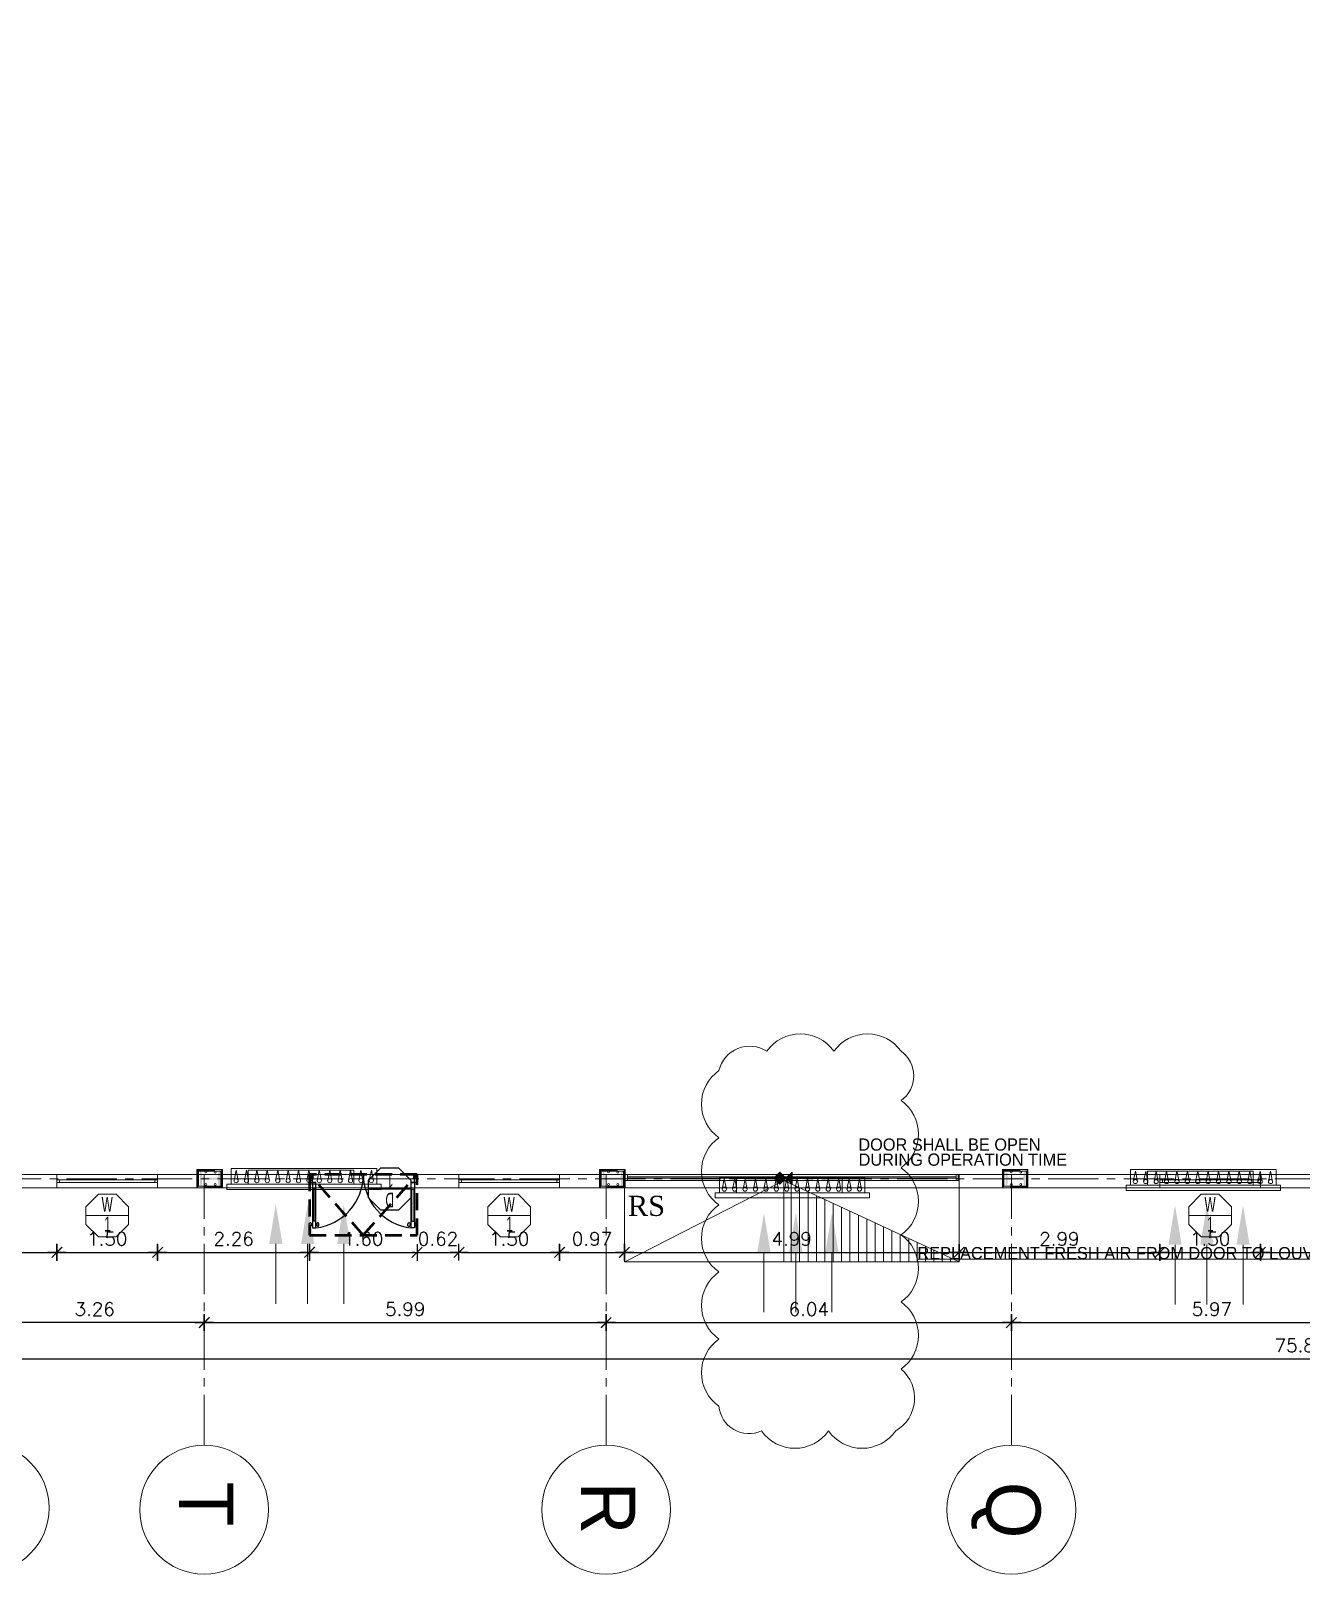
# Model space of a CAD drawing. Header units: inches. Extents: x -68096 to 69834, y -16833 to 17650.
# Drawn here: x 798.9 to 817.82, y 179.15 to 202.14 of the extents above; entities that cross this region are included whole.
import ezdxf
from ezdxf.enums import TextEntityAlignment as Align

# ---------------------------------------------------------------- set-up
doc = ezdxf.new("R2010")
doc.units = ezdxf.units.IN
doc.header["$MEASUREMENT"] = 0
for name, pattern in [('CENTER2', [1.125, 0.75, -0.125, 0.125, -0.125]), ('DASHED2', [0.375, 0.25, -0.125]), ('HIDDEN', [0.375, 0.25, -0.125])]:
    doc.linetypes.add(name, pattern=pattern)
for name, color, linetype in [('1-EX-DUCT', 8, 'Continuous'), ('A-TEXT', 3, 'Continuous'), ('AC3', 2, 'Continuous'), ('AXES', 251, 'CENTER2'), ('ELEV', 37, 'Continuous'), ('FIXTURES', 1, 'Continuous'), ('H-DETL-TEXT', 3, 'Continuous'), ('TEXT', 23, 'Continuous'), ('TILES', 1, 'Continuous'), ('wall plan', 40, 'Continuous'), ('WINC', 2, 'Continuous'), ('WINDOOR', 5, 'Continuous'), ('WINDOW', 30, 'Continuous')]:
    doc.layers.add(name, color=color, linetype=linetype)
for name, color, linetype, lineweight in [('A-BORDER', 7, 'Continuous', 50), ('A-FIX', 1, 'Continuous', 18), ('ELE 6', 14, 'Continuous', 15), ('FIRE EMERGENCY LIGHT', 211, 'Continuous', 30)]:
    doc.layers.add(name, color=color, linetype=linetype, lineweight=lineweight)
doc.styles.add('Browallia', font='')
doc.styles.add('ISCOP3', font='swissc.ttf')
doc.styles.add('MAHER_TIMES', font='times.ttf')
doc.styles.add('ROMANS', font='romans.shx')
doc.styles.get('Browallia').set_extended_font_data('BrowalliaUPC')
doc.dimstyles.new('100', dxfattribs={"dimtxt": 0.2, "dimasz": 0.035, "dimexe": 0, "dimexo": 0, "dimgap": 0.1, "dimtad": 1, "dimzin": 0, "dimdsep": 46, "dimtxsty": 'ROMANS', "dimblk": 'J2', "dimblk1": 'J2', "dimblk2": 'J2', "dimsah": 1, "dimcen": 0, "dimse1": 1, "dimse2": 1, "dimclrd": 1, "dimclre": 1, "dimclrt": 6, "dimadec": 0, "dimazin": 0, "dimtfac": 0.9, "dimtix": 1, "dimtmove": 2, "dimatfit": 3, "dimldrblk": 'J2', "dimfxl": 1, "dimtolj": 1, "dimtzin": 0, "dimarcsym": 0})

# ---------------------------------------------------------------- blocks, each defined once
blk = doc.blocks.new('FGFGFGGFH')
at = {"layer": 'ELEV', "lineweight": 5, "ltscale": 10}
blk.add_hatch(color=256, dxfattribs=at).paths.add_polyline_path([(240487.056, 378767.641), (240487.056, 378767.596, -0.414214), (240487.036, 378767.576), (240486.836, 378767.576, -0.414214), (240486.816, 378767.596), (240486.816, 378767.641, 0.414214), (240486.796, 378767.661), (240486.786, 378767.661), (240486.786, 378767.461), (240486.796, 378767.461, 0.414214), (240486.816, 378767.481), (240486.816, 378767.526, -0.414214), (240486.836, 378767.546), (240487.036, 378767.546, -0.414214), (240487.056, 378767.526), (240487.056, 378767.481, 0.414214), (240487.076, 378767.461), (240487.086, 378767.461), (240487.086, 378767.661), (240487.076, 378767.661, 0.414214)])
at = {"lineweight": 5}
for p, q in [((240486.752, 378767.701), (240487.132, 378767.701)), ((240486.752, 378767.429), (240486.752, 378767.701)), ((240486.775, 378767.677), (240487.109, 378767.677)), ((240486.775, 378767.452), (240486.775, 378767.677)), ((240487.109, 378767.677), (240487.109, 378767.452)), ((240487.132, 378767.701), (240487.132, 378767.429)), ((240487.109, 378767.452), (240486.775, 378767.452)), ((240487.132, 378767.429), (240486.752, 378767.429))]:
    blk.add_line(p, q, dxfattribs=at)
at = {"linetype": 'HIDDEN', "lineweight": 5}
for p, q in [((240486.76, 378767.693), (240487.124, 378767.693)), ((240486.76, 378767.436), (240486.76, 378767.693)), ((240486.767, 378767.685), (240487.117, 378767.685)), ((240486.767, 378767.444), (240486.767, 378767.685)), ((240487.117, 378767.685), (240487.117, 378767.444)), ((240487.124, 378767.693), (240487.124, 378767.436)), ((240487.124, 378767.436), (240486.76, 378767.436)), ((240487.117, 378767.444), (240486.767, 378767.444))]:
    blk.add_line(p, q, dxfattribs=at)
at = {"lineweight": 5}
for centre in [(240486.86, 378767.651), (240486.999, 378767.651), (240486.86, 378767.465), (240487, 378767.463)]:
    blk.add_circle(centre, 0.0141, dxfattribs=at)
blk = doc.blocks.new('J2')
for p, q in [((-4, 0), (0, 0)), ((-2.19, -2.19), (2.15, 2.15)), ((0, 3.53), (0, -3.59)), ((0, 0), (3.82, 0))]:
    blk.add_line(p, q)
blk = doc.blocks.new('*D187')
at = {"color": 251, "lineweight": -2, "transparency": 16777216}
blk.add_line((801.517, 182.896), (807.435, 182.896), dxfattribs=at)
at = {"layer": 'Defpoints', "color": 0, "transparency": 16777216}
for p in [(801.482, 182.896), (807.47, 182.896), (807.47, 182.896)]:
    blk.add_point(p, dxfattribs=at)
at = {"color": 251, "lineweight": -2, "transparency": 16777216, "xscale": 0.035, "yscale": 0.035, "zscale": 0.035, "rotation": 180}
blk.add_blockref('J2', (801.482, 182.896), dxfattribs=at)
at = {"color": 251, "lineweight": -2, "transparency": 16777216, "xscale": 0.035, "yscale": 0.035, "zscale": 0.035}
blk.add_blockref('J2', (807.47, 182.896), dxfattribs=at)
at = {"color": 251, "lineweight": 0, "transparency": 16777216, "insert": (804.476, 183.096), "char_height": 0.2, "attachment_point": 5, "style": 'ROMANS'}
blk.add_mtext('\\A1;5.99', dxfattribs=at)
blk = doc.blocks.new('*D188')
at = {"color": 251, "lineweight": -2, "transparency": 16777216}
blk.add_line((807.505, 182.896), (813.472, 182.896), dxfattribs=at)
at = {"layer": 'Defpoints', "color": 0, "transparency": 16777216}
for p in [(807.47, 182.896), (813.507, 182.896), (813.507, 182.437)]:
    blk.add_point(p, dxfattribs=at)
at = {"color": 251, "lineweight": -2, "transparency": 16777216, "xscale": 0.035, "yscale": 0.035, "zscale": 0.035, "rotation": 180}
blk.add_blockref('J2', (807.47, 182.896), dxfattribs=at)
at = {"color": 251, "lineweight": -2, "transparency": 16777216, "xscale": 0.035, "yscale": 0.035, "zscale": 0.035}
blk.add_blockref('J2', (813.507, 182.896), dxfattribs=at)
at = {"color": 251, "lineweight": 0, "transparency": 16777216, "insert": (810.489, 183.096), "char_height": 0.2, "attachment_point": 5, "style": 'ROMANS'}
blk.add_mtext('\\A1;6.04', dxfattribs=at)
blk = doc.blocks.new('*D189')
at = {"color": 251, "lineweight": -2, "transparency": 16777216}
blk.add_line((813.542, 182.896), (819.446, 182.896), dxfattribs=at)
at = {"layer": 'Defpoints', "color": 0, "transparency": 16777216}
for p in [(819.481, 182.896), (813.507, 182.437), (819.481, 182.271)]:
    blk.add_point(p, dxfattribs=at)
at = {"color": 251, "lineweight": -2, "transparency": 16777216, "xscale": 0.035, "yscale": 0.035, "zscale": 0.035, "rotation": 180}
blk.add_blockref('J2', (813.507, 182.896), dxfattribs=at)
at = {"color": 251, "lineweight": -2, "transparency": 16777216, "xscale": 0.035, "yscale": 0.035, "zscale": 0.035}
blk.add_blockref('J2', (819.481, 182.896), dxfattribs=at)
at = {"color": 251, "lineweight": 0, "transparency": 16777216, "insert": (816.494, 183.096), "char_height": 0.2, "attachment_point": 5, "style": 'ROMANS'}
blk.add_mtext('\\A1;5.97', dxfattribs=at)
blk = doc.blocks.new('door front')
at = {"linetype": 'DASHED2'}
for q in [(0, 0), (1.602, 0)]:
    blk.add_line((0.801, 0.905), q, dxfattribs=at)
blk.add_lwpolyline([(0, 0), (1.602, 0), (1.602, 0.905), (0, 0.905)], close=True, dxfattribs=at)
at = {"layer": 'WINC'}
blk.add_line((0.724, 0.216), (0.091, 0.216), dxfattribs=at)
blk.add_lwpolyline([(0.091, 0.085), (0.091, 0.348), (0.276, 0.533), (0.539, 0.533), (0.724, 0.348), (0.724, 0.085), (0.539, -0.1), (0.276, -0.1)], close=True, dxfattribs=at)
at = {"layer": 'WINDOOR'}
for p, q in [((-0.007, 0.765), (-0.007, 0.732)), ((0.024, 0.752), (0.04, 0.752)), ((0.024, 0.737), (0.04, 0.737)), ((0.04, 0.695), (0.04, 0.795)), ((0.09, 0.695), (0.04, 0.695)), ((0.09, 0.795), (0.09, 0.12)), ((0.106, 0.752), (0.09, 0.752)), ((0.106, 0.737), (0.09, 0.737)), ((1.494, 0.752), (1.51, 0.752)), ((1.494, 0.737), (1.51, 0.737)), ((1.51, 0.695), (1.56, 0.695)), ((1.56, 0.695), (1.56, 0.795)), ((1.576, 0.752), (1.56, 0.752)), ((1.576, 0.737), (1.56, 0.737)), ((0.09, 0.22), (0.04, 0.22)), ((1.51, 0.22), (1.56, 0.22))]:
    blk.add_line(p, q, dxfattribs=at)
at = {"layer": 'WINDOOR', "color": 1}
for p, q in [((1.51, 0.795), (1.51, 0.12)), ((0, 0), (0, 0.12)), ((0, 0.12), (0.09, 0.12)), ((0.05, 0), (0, 0)), ((1.6, 0.12), (1.51, 0.12)), ((1.55, 0), (1.6, 0))]:
    blk.add_line(p, q, dxfattribs=at)
at = {"layer": 'WINDOOR'}
for points in [[(0.024, 0.727), (0.024, 0.762)], [(0.05, 0.22), (0.05, 0.695)], [(0.08, 0.695), (0.08, 0.22)], [(0.106, 0.727), (0.106, 0.762)], [(0.137, 0.765), (0.137, 0.736)], [(1.463, 0.765), (1.463, 0.736)], [(1.494, 0.727), (1.494, 0.762)], [(1.52, 0.695), (1.52, 0.22)], [(1.55, 0.22), (1.55, 0.695)], [(1.576, 0.727), (1.576, 0.762)], [(1.607, 0.765), (1.607, 0.732)]]:
    blk.add_lwpolyline(points, dxfattribs=at)
for points in [[(0.04, 0.12), (0.04, 0.795), (0.09, 0.795), (0.09, 0.12)], [(1.56, 0.12), (1.56, 0.795), (1.51, 0.795), (1.51, 0.12)], [(0, 0), (0, 0.12), (0.04, 0.12), (0.04, 0.07), (0.05, 0.07), (0.05, 0)], [(1.6, 0), (1.6, 0.12), (1.56, 0.12), (1.56, 0.07), (1.55, 0.07), (1.55, 0)]]:
    blk.add_lwpolyline(points, close=True, dxfattribs=at)
for centre, radius, start, end in [((0.008, 0.752), 0.0197, 31.4112, 136.5903), ((0.011, 0.741), 0.0199, 208.8113, 313.389), ((0, 0), 0.8, 0, 83.5406), ((0.122, 0.752), 0.0197, 43.4097, 148.5888), ((0.119, 0.74), 0.0184, 224.2297, 347.8432), ((1.6, 0), 0.8, 96.4594, 180), ((1.478, 0.752), 0.0197, 31.4112, 136.5903), ((1.481, 0.74), 0.0184, 192.1568, 315.7703), ((1.592, 0.752), 0.0197, 43.4097, 148.5888), ((1.589, 0.741), 0.0199, 226.611, 331.1887)]:
    blk.add_arc(centre, radius, start, end, dxfattribs=at)
at = {"layer": 'TEXT', "style": 'ISCOP3', "width": 0.7}
for s, p in [('D', (0.408, 0.382)), ('1', (0.403, 0.088))]:
    blk.add_text(s, height=0.22, dxfattribs=at).set_placement(p, align=Align.MIDDLE)
blk = doc.blocks.new('*D162')
at = {"color": 251, "lineweight": -2, "transparency": 16777216}
blk.add_line((797.543, 183.942), (799.253, 183.942), dxfattribs=at)
at = {"layer": 'Defpoints', "color": 0, "transparency": 16777216}
for p in [(797.508, 184.902), (799.288, 184.902), (799.288, 183.942)]:
    blk.add_point(p, dxfattribs=at)
at = {"color": 251, "lineweight": -2, "transparency": 16777216, "xscale": 0.035, "yscale": 0.035, "zscale": 0.035, "rotation": 180}
blk.add_blockref('J2', (797.508, 183.942), dxfattribs=at)
at = {"color": 251, "lineweight": -2, "transparency": 16777216, "xscale": 0.035, "yscale": 0.035, "zscale": 0.035}
blk.add_blockref('J2', (799.288, 183.942), dxfattribs=at)
at = {"color": 251, "lineweight": 0, "transparency": 16777216, "insert": (798.398, 184.142), "char_height": 0.2, "attachment_point": 5, "style": 'ROMANS'}
blk.add_mtext('\\A1;1.78', dxfattribs=at)
blk = doc.blocks.new('*D163')
at = {"color": 251, "lineweight": -2, "transparency": 16777216}
blk.add_line((799.323, 183.942), (800.753, 183.942), dxfattribs=at)
at = {"layer": 'Defpoints', "color": 0, "transparency": 16777216}
for p in [(799.288, 184.902), (800.788, 184.982), (800.788, 183.942)]:
    blk.add_point(p, dxfattribs=at)
at = {"color": 251, "lineweight": -2, "transparency": 16777216, "xscale": 0.035, "yscale": 0.035, "zscale": 0.035, "rotation": 180}
blk.add_blockref('J2', (799.288, 183.942), dxfattribs=at)
at = {"color": 251, "lineweight": -2, "transparency": 16777216, "xscale": 0.035, "yscale": 0.035, "zscale": 0.035}
blk.add_blockref('J2', (800.788, 183.942), dxfattribs=at)
at = {"color": 251, "lineweight": 0, "transparency": 16777216, "insert": (800.038, 184.142), "char_height": 0.2, "attachment_point": 5, "style": 'ROMANS'}
blk.add_mtext('\\A1;1.50', dxfattribs=at)
blk = doc.blocks.new('*D164')
at = {"color": 251, "lineweight": -2, "transparency": 16777216}
blk.add_line((800.823, 183.942), (803.016, 183.942), dxfattribs=at)
at = {"layer": 'Defpoints', "color": 0, "transparency": 16777216}
for p in [(800.788, 184.982), (803.051, 184.376), (803.051, 183.942)]:
    blk.add_point(p, dxfattribs=at)
at = {"color": 251, "lineweight": -2, "transparency": 16777216, "xscale": 0.035, "yscale": 0.035, "zscale": 0.035, "rotation": 180}
blk.add_blockref('J2', (800.788, 183.942), dxfattribs=at)
at = {"color": 251, "lineweight": -2, "transparency": 16777216, "xscale": 0.035, "yscale": 0.035, "zscale": 0.035}
blk.add_blockref('J2', (803.051, 183.942), dxfattribs=at)
at = {"color": 251, "lineweight": 0, "transparency": 16777216, "insert": (801.92, 184.142), "char_height": 0.2, "attachment_point": 5, "style": 'ROMANS'}
blk.add_mtext('\\A1;2.26', dxfattribs=at)
blk = doc.blocks.new('*D165')
at = {"color": 251, "lineweight": -2, "transparency": 16777216}
blk.add_line((803.086, 183.942), (804.618, 183.942), dxfattribs=at)
at = {"layer": 'Defpoints', "color": 0, "transparency": 16777216}
for p in [(803.051, 184.376), (804.653, 184.197), (804.653, 183.942)]:
    blk.add_point(p, dxfattribs=at)
at = {"color": 251, "lineweight": -2, "transparency": 16777216, "xscale": 0.035, "yscale": 0.035, "zscale": 0.035, "rotation": 180}
blk.add_blockref('J2', (803.051, 183.942), dxfattribs=at)
at = {"color": 251, "lineweight": -2, "transparency": 16777216, "xscale": 0.035, "yscale": 0.035, "zscale": 0.035}
blk.add_blockref('J2', (804.653, 183.942), dxfattribs=at)
at = {"color": 251, "lineweight": 0, "transparency": 16777216, "insert": (803.852, 184.142), "char_height": 0.2, "attachment_point": 5, "style": 'ROMANS'}
blk.add_mtext('\\A1;1.60', dxfattribs=at)
blk = doc.blocks.new('*D166')
at = {"color": 251, "lineweight": -2, "transparency": 16777216}
for p, q in [((804.618, 183.942), (804.583, 183.942)), ((804.653, 183.942), (805.276, 183.942)), ((805.311, 183.942), (805.346, 183.942))]:
    blk.add_line(p, q, dxfattribs=at)
at = {"layer": 'Defpoints', "color": 0, "transparency": 16777216}
for p in [(805.276, 184.902), (804.653, 184.197), (805.276, 183.942)]:
    blk.add_point(p, dxfattribs=at)
at = {"color": 251, "lineweight": -2, "transparency": 16777216, "xscale": 0.035, "yscale": 0.035, "zscale": 0.035}
blk.add_blockref('J2', (804.653, 183.942), dxfattribs=at)
at = {"color": 251, "lineweight": -2, "transparency": 16777216, "xscale": 0.035, "yscale": 0.035, "zscale": 0.035, "rotation": 180}
blk.add_blockref('J2', (805.276, 183.942), dxfattribs=at)
at = {"color": 251, "lineweight": 0, "transparency": 16777216, "insert": (804.965, 184.142), "char_height": 0.2, "attachment_point": 5, "style": 'ROMANS'}
blk.add_mtext('\\A1;0.62', dxfattribs=at)
blk = doc.blocks.new('*D167')
at = {"color": 251, "lineweight": -2, "transparency": 16777216}
blk.add_line((805.311, 183.942), (806.741, 183.942), dxfattribs=at)
at = {"layer": 'Defpoints', "color": 0, "transparency": 16777216}
for p in [(805.276, 184.902), (806.776, 184.902), (806.776, 183.942)]:
    blk.add_point(p, dxfattribs=at)
at = {"color": 251, "lineweight": -2, "transparency": 16777216, "xscale": 0.035, "yscale": 0.035, "zscale": 0.035, "rotation": 180}
blk.add_blockref('J2', (805.276, 183.942), dxfattribs=at)
at = {"color": 251, "lineweight": -2, "transparency": 16777216, "xscale": 0.035, "yscale": 0.035, "zscale": 0.035}
blk.add_blockref('J2', (806.776, 183.942), dxfattribs=at)
at = {"color": 251, "lineweight": 0, "transparency": 16777216, "insert": (806.026, 184.142), "char_height": 0.2, "attachment_point": 5, "style": 'ROMANS'}
blk.add_mtext('\\A1;1.50', dxfattribs=at)
blk = doc.blocks.new('*D168')
at = {"color": 251, "lineweight": -2, "transparency": 16777216}
blk.add_line((806.811, 183.942), (807.707, 183.942), dxfattribs=at)
at = {"layer": 'Defpoints', "color": 0, "transparency": 16777216}
for p in [(806.776, 184.902), (807.742, 184.156), (807.742, 183.942)]:
    blk.add_point(p, dxfattribs=at)
at = {"color": 251, "lineweight": -2, "transparency": 16777216, "xscale": 0.035, "yscale": 0.035, "zscale": 0.035, "rotation": 180}
blk.add_blockref('J2', (806.776, 183.942), dxfattribs=at)
at = {"color": 251, "lineweight": -2, "transparency": 16777216, "xscale": 0.035, "yscale": 0.035, "zscale": 0.035}
blk.add_blockref('J2', (807.742, 183.942), dxfattribs=at)
at = {"color": 251, "lineweight": 0, "transparency": 16777216, "insert": (807.259, 184.142), "char_height": 0.2, "attachment_point": 5, "style": 'ROMANS'}
blk.add_mtext('\\A1;0.97', dxfattribs=at)
blk = doc.blocks.new('*D169')
at = {"color": 251, "lineweight": -2, "transparency": 16777216}
blk.add_line((807.777, 183.942), (812.692, 183.942), dxfattribs=at)
at = {"layer": 'Defpoints', "color": 0, "transparency": 16777216}
for p in [(812.727, 184.379), (807.742, 184.156), (812.727, 183.942)]:
    blk.add_point(p, dxfattribs=at)
at = {"color": 251, "lineweight": -2, "transparency": 16777216, "xscale": 0.035, "yscale": 0.035, "zscale": 0.035, "rotation": 180}
blk.add_blockref('J2', (807.742, 183.942), dxfattribs=at)
at = {"color": 251, "lineweight": -2, "transparency": 16777216, "xscale": 0.035, "yscale": 0.035, "zscale": 0.035}
blk.add_blockref('J2', (812.727, 183.942), dxfattribs=at)
at = {"color": 251, "lineweight": 0, "transparency": 16777216, "insert": (810.234, 184.142), "char_height": 0.2, "attachment_point": 5, "style": 'ROMANS'}
blk.add_mtext('\\A1;4.99', dxfattribs=at)
blk = doc.blocks.new('*D170')
at = {"color": 251, "lineweight": -2, "transparency": 16777216}
blk.add_line((812.762, 183.942), (815.683, 183.942), dxfattribs=at)
at = {"layer": 'Defpoints', "color": 0, "transparency": 16777216}
for p in [(815.718, 184.902), (812.727, 184.379), (815.718, 183.942)]:
    blk.add_point(p, dxfattribs=at)
at = {"color": 251, "lineweight": -2, "transparency": 16777216, "xscale": 0.035, "yscale": 0.035, "zscale": 0.035, "rotation": 180}
blk.add_blockref('J2', (812.727, 183.942), dxfattribs=at)
at = {"color": 251, "lineweight": -2, "transparency": 16777216, "xscale": 0.035, "yscale": 0.035, "zscale": 0.035}
blk.add_blockref('J2', (815.718, 183.942), dxfattribs=at)
at = {"color": 251, "lineweight": 0, "transparency": 16777216, "insert": (814.222, 184.142), "char_height": 0.2, "attachment_point": 5, "style": 'ROMANS'}
blk.add_mtext('\\A1;2.99', dxfattribs=at)
blk = doc.blocks.new('*D171')
at = {"color": 251, "lineweight": -2, "transparency": 16777216}
blk.add_line((815.753, 183.942), (817.183, 183.942), dxfattribs=at)
at = {"layer": 'Defpoints', "color": 0, "transparency": 16777216}
for p in [(815.718, 184.902), (817.218, 184.982), (817.218, 183.942)]:
    blk.add_point(p, dxfattribs=at)
at = {"color": 251, "lineweight": -2, "transparency": 16777216, "xscale": 0.035, "yscale": 0.035, "zscale": 0.035, "rotation": 180}
blk.add_blockref('J2', (815.718, 183.942), dxfattribs=at)
at = {"color": 251, "lineweight": -2, "transparency": 16777216, "xscale": 0.035, "yscale": 0.035, "zscale": 0.035}
blk.add_blockref('J2', (817.218, 183.942), dxfattribs=at)
at = {"color": 251, "lineweight": 0, "transparency": 16777216, "insert": (816.468, 184.142), "char_height": 0.2, "attachment_point": 5, "style": 'ROMANS'}
blk.add_mtext('\\A1;1.50', dxfattribs=at)
blk = doc.blocks.new('*D172')
at = {"color": 251, "lineweight": -2, "transparency": 16777216}
blk.add_line((817.253, 183.942), (821.677, 183.942), dxfattribs=at)
at = {"layer": 'Defpoints', "color": 0, "transparency": 16777216}
for p in [(817.218, 184.982), (821.712, 184.902), (821.712, 183.942)]:
    blk.add_point(p, dxfattribs=at)
at = {"color": 251, "lineweight": -2, "transparency": 16777216, "xscale": 0.035, "yscale": 0.035, "zscale": 0.035, "rotation": 180}
blk.add_blockref('J2', (817.218, 183.942), dxfattribs=at)
at = {"color": 251, "lineweight": -2, "transparency": 16777216, "xscale": 0.035, "yscale": 0.035, "zscale": 0.035}
blk.add_blockref('J2', (821.712, 183.942), dxfattribs=at)
at = {"color": 251, "lineweight": 0, "transparency": 16777216, "insert": (819.465, 184.142), "char_height": 0.2, "attachment_point": 5, "style": 'ROMANS'}
blk.add_mtext('\\A1;4.49', dxfattribs=at)
blk = doc.blocks.new('*D202')
at = {"color": 251, "lineweight": -2, "transparency": 16777216}
blk.add_line((801.447, 182.896), (798.256, 182.896), dxfattribs=at)
at = {"layer": 'Defpoints', "color": 0, "transparency": 16777216}
for p in [(798.221, 182.896), (798.221, 182.896), (801.482, 182.896)]:
    blk.add_point(p, dxfattribs=at)
at = {"color": 251, "lineweight": -2, "transparency": 16777216, "xscale": 0.035, "yscale": 0.035, "zscale": 0.035, "rotation": 180}
blk.add_blockref('J2', (798.221, 182.896), dxfattribs=at)
at = {"color": 251, "lineweight": -2, "transparency": 16777216, "xscale": 0.035, "yscale": 0.035, "zscale": 0.035}
blk.add_blockref('J2', (801.482, 182.896), dxfattribs=at)
at = {"color": 251, "lineweight": 0, "transparency": 16777216, "insert": (799.851, 183.096), "char_height": 0.2, "attachment_point": 5, "style": 'ROMANS'}
blk.add_mtext('\\A1;3.26', dxfattribs=at)
blk = doc.blocks.new('*D210')
at = {"color": 251, "lineweight": -2, "transparency": 16777216}
blk.add_line((779.908, 182.354), (855.718, 182.354), dxfattribs=at)
at = {"layer": 'Defpoints', "color": 0, "transparency": 16777216}
for p in [(855.753, 182.354), (779.873, 179.323), (855.753, 179.323)]:
    blk.add_point(p, dxfattribs=at)
at = {"color": 251, "lineweight": -2, "transparency": 16777216, "xscale": 0.035, "yscale": 0.035, "zscale": 0.035, "rotation": 180}
blk.add_blockref('J2', (779.873, 182.354), dxfattribs=at)
at = {"color": 251, "lineweight": -2, "transparency": 16777216, "xscale": 0.035, "yscale": 0.035, "zscale": 0.035}
blk.add_blockref('J2', (855.753, 182.354), dxfattribs=at)
at = {"color": 251, "lineweight": 0, "transparency": 16777216, "insert": (817.813, 182.554), "char_height": 0.2, "attachment_point": 5, "style": 'ROMANS'}
blk.add_mtext('\\A1;75.88', dxfattribs=at)
blk = doc.blocks.new('F.A.L.')
at = {"layer": 'AC3', "color": 1, "linetype": 'Continuous', "lineweight": 0}
for p, q in [((-733, 411), (-1441, 411)), ((-733, 34), (-1441, 34)), ((-733, -394), (-1441, -394))]:
    blk.add_line(p, q, dxfattribs=at)
for points in [[(-733, 490), (-733, 333), (-263, 411)], [(-733, 112), (-733, -45), (-263, 34)], [(-733, -316), (-733, -472), (-263, -394)]]:
    blk.add_solid(points, dxfattribs=at)
at = {"layer": 'ELE 6', "lineweight": 0}
blk.add_lwpolyline([(-26, -513), (-26, 737), (141, 737), (141, -513), (-26, -513)], dxfattribs=at)
at = {"layer": 'H-DETL-TEXT', "color": 12, "lineweight": 0}
blk.add_lwpolyline([(-88, -837), (-26, -837), (-26, 991), (-88, 991)], close=True, dxfattribs=at)
for points in [[(-26, -785), (159, -785), (159, 939), (-26, 939)], [(16, 906), (139, 881), (16, 856)], [(16, 783), (139, 758), (16, 733)], [(16, 659), (139, 635), (16, 610)], [(16, 536), (139, 512), (16, 487)], [(16, 413), (139, 388), (16, 364)], [(16, 290), (139, 265), (16, 241)], [(16, 167), (139, 142), (16, 118)], [(16, 44), (139, 19), (16, -6)], [(16, -79), (139, -104), (16, -129)], [(16, -203), (139, -227), (16, -252)], [(16, -326), (139, -350), (16, -375)], [(16, -449), (139, -474), (16, -498)], [(16, -572), (139, -597), (16, -621)], [(16, -695), (139, -720), (16, -744)]]:
    blk.add_lwpolyline(points, dxfattribs=at)
for centre in [(16, 881), (16, 758), (16, 635), (16, 512), (16, 388), (16, 265), (16, 142), (16, 19), (16, -104), (16, -227), (16, -350), (16, -474), (16, -597), (16, -720)]:
    blk.add_circle(centre, 24.6, dxfattribs=at)

msp = doc.modelspace()

# ---------------------------------------------------------------- hatches: boundary and pattern name
at = {"layer": 'FIRE EMERGENCY LIGHT', "lineweight": 0, "true_color": 0x636466}
for points in [[(810.05816, 184.9572), (810.14874, 185.04778), (810.05816, 185.13836), (809.96757, 185.04778)], [(810.23932, 184.9572), (810.23932, 185.13836), (810.14874, 185.04778)]]:
    msp.add_hatch(color=251, dxfattribs=at).paths.add_polyline_path(points)
at = {"layer": 'TILES', "lineweight": 0, "ltscale": 10, "true_color": 0x636466}
h = msp.add_hatch(dxfattribs=at)
h.set_pattern_fill('ANSI31', color=251, angle=225, style=0)
h.set_pattern_definition([(270, (812.72691, 185.01211), (0.125, 6e-12), [])])
h.paths.add_polyline_path([(810.11763, 183.8005), (812.72691, 183.8005), (812.72691, 183.80079), (810.11763, 185.01211)])

# ---------------------------------------------------------------- linework, layer by layer
at = {"color": 1, "lineweight": 0}
msp.add_line((812.10777, 183.83949), (819.78627, 183.83949), dxfattribs=at)
at = {"color": 251, "lineweight": 0, "true_color": 0x636466}
for points in [[(803.14324, 184.90211), (779.87345, 184.90211), (779.87345, 248.25987), (817.57963, 248.25987)], [(803.10324, 185.10211), (798.41129, 185.10211)], [(826.05507, 185.10211), (804.60324, 185.10211)], [(826.09507, 184.90211), (804.56324, 184.90211)]]:
    msp.add_lwpolyline(points, dxfattribs=at)
for points in [[(779.87345, 248.25987), (855.7532, 248.25987), (855.7532, 184.90211), (779.87345, 184.90211)], [(780.07345, 248.05987), (855.5532, 248.05987), (855.5532, 185.10211), (780.07345, 185.10211)]]:
    msp.add_lwpolyline(points, close=True, dxfattribs=at)
at = {"lineweight": 0}
msp.add_lwpolyline([(855.5532, 185.10211), (780.07345, 185.10211), (780.07345, 248.05987), (855.5532, 248.05987)], close=True, dxfattribs=at)
at = {"color": 4, "lineweight": 0}
msp.add_lwpolyline([(811.86292, 186.93696, 0.52056705), (810.86292, 186.93696, 0.52056705), (809.86292, 186.93696, 0.52056705), (809.15002, 186.64986, 0.52056705), (809.15002, 185.64986, 0.52056705), (809.15002, 184.64986, 0.52056705), (809.15002, 183.64986, 0.52056705), (809.15002, 182.64986, 0.52056705), (809.15002, 181.64986, 0.52056705), (809.78309, 181.28292, 0.52056705), (810.78309, 181.28292, 0.52056705), (811.78309, 181.28292, 0.52056705), (811.86292, 182.20309, 0.52056705), (811.86292, 183.20309, 0.52056705), (811.86292, 184.20309, 0.52056705), (811.86292, 185.20309, 0.52056705), (811.86292, 186.20309, 0.52056705)], format="xyb", close=True, dxfattribs=at)
at = {"layer": 'A-FIX', "color": 251, "lineweight": 0, "true_color": 0x636466}
for p, q in [((807.74178, 185.10211), (807.74178, 185.01211)), ((807.78678, 185.10211), (807.74178, 185.10211)), ((807.78678, 185.10211), (807.78678, 185.01211)), ((808.02821, 185.10211), (812.71644, 185.10211)), ((812.68191, 185.10211), (812.68191, 185.01211)), ((812.68191, 185.10211), (812.72691, 185.10211)), ((812.72691, 185.10211), (812.72691, 185.01211)), ((807.78678, 185.01211), (807.74178, 185.01211)), ((812.68191, 185.06645), (807.78678, 185.06645)), ((812.68191, 185.04778), (807.78678, 185.04778)), ((812.72691, 185.01211), (807.78678, 185.01211))]:
    msp.add_line(p, q, dxfattribs=at)
at = {"layer": 'AXES', "color": 251, "lineweight": 0, "true_color": 0x636466}
for p, q in [((801.48172, 181.06806), (801.48172, 185.10211)), ((807.47026, 181.06806), (807.47026, 185.10211)), ((813.50701, 181.06806), (813.50701, 185.10211)), ((826.05507, 185.03723), (772.92187, 185.03723))]:
    msp.add_line(p, q, dxfattribs=at)
at = {"layer": 'AXES', "color": 251, "lineweight": 0, "ltscale": 25, "true_color": 0x636466}
for centre in [(798.21202, 180.13339), (801.48172, 180.10806), (807.47026, 180.10806), (813.50701, 180.10806)]:
    msp.add_circle(centre, 0.96, dxfattribs=at)
at = {"layer": 'FIRE EMERGENCY LIGHT', "color": 251, "lineweight": 0, "true_color": 0x636466}
msp.add_lwpolyline([(810.05816, 184.9572), (810.14874, 185.04778), (810.05816, 185.13836), (809.96757, 185.04778)], close=True, dxfattribs=at)
msp.add_lwpolyline([(810.23932, 184.9572), (810.23932, 185.13836), (810.14874, 185.04778), (810.23932, 184.9572)], dxfattribs=at)
at = {"layer": 'FIXTURES', "color": 251, "lineweight": 0, "true_color": 0x636466}
for p, q in [((807.74178, 184.95727), (807.74178, 183.8005)), ((807.74625, 183.8005), (810.1173, 185.01227)), ((810.1173, 185.01227), (812.72754, 183.8005)), ((812.72691, 184.95727), (812.72691, 183.8005)), ((812.72754, 183.8005), (807.74178, 183.8005)), ((807.74625, 183.8005), (812.67534, 183.8005))]:
    msp.add_line(p, q, dxfattribs=at)
at = {"layer": 'TILES', "color": 251, "lineweight": 0, "ltscale": 10, "true_color": 0x636466}
msp.add_line((810.11763, 185.01211), (810.11763, 183.8005), dxfattribs=at)
msp.add_lwpolyline([(812.71191, 185.01211), (812.71191, 185.10211)], dxfattribs=at)
at = {"layer": 'wall plan', "color": 251, "lineweight": 0, "true_color": 0x636466}
for p, q in [((799.28758, 185.10211), (799.28758, 184.90211)), ((800.78758, 185.10211), (800.78758, 184.90211)), ((805.27611, 185.10211), (805.27611, 184.90211)), ((806.77611, 185.10211), (806.77611, 184.90211)), ((807.74178, 184.95727), (807.74178, 185.10211)), ((812.72691, 184.95727), (812.72691, 185.10211)), ((815.71755, 185.10211), (815.71755, 184.90211)), ((817.21755, 185.10211), (817.21755, 184.90211))]:
    msp.add_line(p, q, dxfattribs=at)
at = {"layer": 'WINC', "color": 251, "lineweight": 0, "true_color": 0x636466}
for p, q in [((799.7208, 184.4903), (800.3544, 184.4903)), ((805.70933, 184.4903), (806.34293, 184.4903)), ((816.15077, 184.4903), (816.78437, 184.4903))]:
    msp.add_line(p, q, dxfattribs=at)
for points in [[(800.3544, 184.35907), (800.3544, 184.62152), (800.16882, 184.8071), (799.90637, 184.8071), (799.7208, 184.62152), (799.7208, 184.35907), (799.90637, 184.1735), (800.16882, 184.1735)], [(806.34293, 184.35907), (806.34293, 184.62152), (806.15735, 184.8071), (805.89491, 184.8071), (805.70933, 184.62152), (805.70933, 184.35907), (805.89491, 184.1735), (806.15735, 184.1735)], [(816.78437, 184.35907), (816.78437, 184.62152), (816.59879, 184.8071), (816.33635, 184.8071), (816.15077, 184.62152), (816.15077, 184.35907), (816.33635, 184.1735), (816.59879, 184.1735)]]:
    msp.add_lwpolyline(points, close=True, dxfattribs=at)
at = {"layer": 'WINDOW', "color": 251, "linetype": 'Continuous', "lineweight": 0, "ltscale": 0.05, "true_color": 0x636466}
for p, q in [((800.78758, 185.10211), (799.28758, 185.10211)), ((806.77611, 185.10211), (805.27611, 185.10211)), ((817.21755, 185.10211), (815.71755, 185.10211)), ((799.28758, 184.90211), (800.78758, 184.90211)), ((800.74758, 185.02211), (799.32758, 185.02211)), ((799.32758, 184.98211), (800.74758, 184.98211)), ((805.27611, 184.90211), (806.77611, 184.90211)), ((806.73611, 185.02211), (805.31611, 185.02211)), ((805.31611, 184.98211), (806.73611, 184.98211)), ((815.71755, 184.90211), (817.21755, 184.90211)), ((817.17755, 185.02211), (815.75755, 185.02211)), ((815.75755, 184.98211), (817.17755, 184.98211))]:
    msp.add_line(p, q, dxfattribs=at)
at = {"layer": 'WINDOW', "color": 251, "lineweight": 0, "true_color": 0x636466}
for p, q in [((799.32758, 185.02211), (799.28758, 185.02211)), ((799.32758, 184.98211), (799.28758, 184.98211)), ((799.32758, 184.98211), (799.32758, 185.02211)), ((800.74758, 184.98211), (800.74758, 185.02211)), ((800.74758, 185.02211), (800.78758, 185.02211)), ((800.74758, 184.98211), (800.78758, 184.98211)), ((805.31611, 185.02211), (805.27611, 185.02211)), ((805.31611, 184.98211), (805.27611, 184.98211)), ((805.31611, 184.98211), (805.31611, 185.02211)), ((806.73611, 184.98211), (806.73611, 185.02211)), ((806.73611, 185.02211), (806.77611, 185.02211)), ((806.73611, 184.98211), (806.77611, 184.98211)), ((815.75755, 185.02211), (815.71755, 185.02211)), ((815.75755, 184.98211), (815.71755, 184.98211)), ((815.75755, 184.98211), (815.75755, 185.02211)), ((817.17755, 184.98211), (817.17755, 185.02211)), ((817.17755, 185.02211), (817.21755, 185.02211)), ((817.17755, 184.98211), (817.21755, 184.98211))]:
    msp.add_line(p, q, dxfattribs=at)

# ---------------------------------------------------------------- block references
at = {"color": 251, "lineweight": 0, "true_color": 0x636466, "rotation": 180}
for p in [(241288.50512, 378952.60291), (241294.50512, 378952.60291), (241300.50512, 378952.60291)]:
    msp.add_blockref('FGFGFGGFH', p, dxfattribs=at)
at = {"layer": '1-EX-DUCT', "lineweight": 0, "xscale": 0.001258056558894, "yscale": 0.001258056558894, "zscale": 0.001258056558894, "rotation": 89.99999999999908}
for p in [(803.06602, 184.99022), (816.46202, 184.9761), (810.33817, 184.86268)]:
    msp.add_blockref('F.A.L.', p, dxfattribs=at)
at = {"layer": 'A-BORDER', "color": 251, "lineweight": 0, "true_color": 0x636466, "rotation": 180}
msp.add_blockref('door front', (804.65324, 185.10211), dxfattribs=at)

# ---------------------------------------------------------------- texts
at = {"color": 251, "linetype": 'Continuous', "lineweight": 0, "ltscale": 0.02, "true_color": 0x636466, "style": 'MAHER_TIMES'}
msp.add_text('RS', height=0.3, dxfattribs=at).set_placement((808.07039, 184.48464), align=Align.CENTER)
at = {"layer": 'A-TEXT', "color": 7, "linetype": 'ByBlock', "lineweight": 0, "style": 'Browallia'}
for s, p in [('DOOR SHALL BE OPEN ', (811.22686, 185.45718)), ('DURING OPERATION TIME', (811.23071, 185.23246)), ('REPLACEMENT FRESH AIR FROM DOOR TO LOUVERS', (812.10777, 183.83949))]:
    msp.add_text(s, height=0.1817298, dxfattribs=at).set_placement(p)
at = {"layer": 'A-TEXT', "color": 251, "linetype": 'ByBlock', "lineweight": 0, "true_color": 0x636466, "style": 'Browallia'}
for s, p in [('T', (801.10547, 180.52329)), ('R', (807.09401, 180.52329)), ('Q', (813.13076, 180.52329))]:
    msp.add_text(s, height=0.81, rotation=270, dxfattribs=at).set_placement(p)
at = {"layer": 'TEXT', "color": 251, "lineweight": 0, "true_color": 0x636466, "style": 'ISCOP3', "width": 0.7}
for s, p in [('W', (800.03668, 184.65581)), ('W', (806.02521, 184.65581)), ('W', (816.46665, 184.65581)), ('1', (800.04159, 184.36156)), ('1', (806.03012, 184.36156)), ('1', (816.47156, 184.36156))]:
    msp.add_text(s, height=0.22, dxfattribs=at).set_placement(p, align=Align.MIDDLE)

# ---------------------------------------------------------------- dimensions: what is measured, and where the dimension line sits
at = {"color": 251, "lineweight": 0, "true_color": 0x636466}
for base, p1, p2, picture, middle in [((799.28758, 183.94195), (797.50774, 184.90211), (799.28758, 184.90211), '*D162', (798.39766, 184.14195)), ((800.78758, 183.94195), (799.28758, 184.90211), (800.78758, 184.98211), '*D163', (800.03758, 184.14195)), ((803.05147, 183.94195), (800.78758, 184.98211), (803.05147, 184.37636), '*D164', (801.91952, 184.14195)), ((805.27611, 183.94195), (804.65324, 184.19688), (805.27611, 184.90211), '*D166', (804.96467, 184.14195)), ((806.77611, 183.94195), (805.27611, 184.90211), (806.77611, 184.90211), '*D167', (806.02611, 184.14195)), ((807.74178, 183.94195), (806.77611, 184.90211), (807.74178, 184.15577), '*D168', (807.25895, 184.14195)), ((815.71755, 183.94195), (812.72691, 184.37888), (815.71755, 184.90211), '*D170', (814.22223, 184.14195)), ((817.21755, 183.94195), (815.71755, 184.90211), (817.21755, 184.98211), '*D171', (816.46755, 184.14195)), ((821.71245, 183.94195), (817.21755, 184.98211), (821.71245, 184.90211), '*D172', (819.465, 184.14195)), ((804.65324, 183.94195), (803.05147, 184.37636), (804.65324, 184.19688), '*D165', (803.85235, 184.14195)), ((812.72691, 183.94195), (807.74178, 184.15577), (812.72691, 184.37888), '*D169', (810.23435, 184.14195)), ((807.47026, 182.89612), (801.48172, 182.89612), (807.47026, 182.89612), '*D187', (804.47599, 183.09612)), ((813.50701, 182.89612), (807.47026, 182.89612), (813.50701, 182.43715), '*D188', (810.48863, 183.09612)), ((819.48112, 182.89612), (813.50701, 182.43715), (819.48112, 182.271), '*D189', (816.49406, 183.09612)), ((855.7532, 182.35424), (779.87345, 179.32328), (855.7532, 179.32328), '*D210', (817.81332, 182.55424))]:
    dim = msp.add_linear_dim(base=base, p1=p1, p2=p2, dimstyle='100', override={"dimclrd": 251, "dimclrt": 251}, dxfattribs=at)
    dim.commit()
    dim.dimension.update_dxf_attribs({"geometry": picture, "text_midpoint": middle})
dim = msp.add_linear_dim(base=(798.22059, 182.89612), p1=(801.48172, 182.89612), p2=(798.22059, 182.89612), angle=180, dimstyle='100', override={"dimclrd": 251, "dimclrt": 251}, dxfattribs=at)
dim.commit()
dim.dimension.update_dxf_attribs({"geometry": '*D202', "text_midpoint": (799.85116, 183.09612)})

doc.saveas('drawing.dxf')
